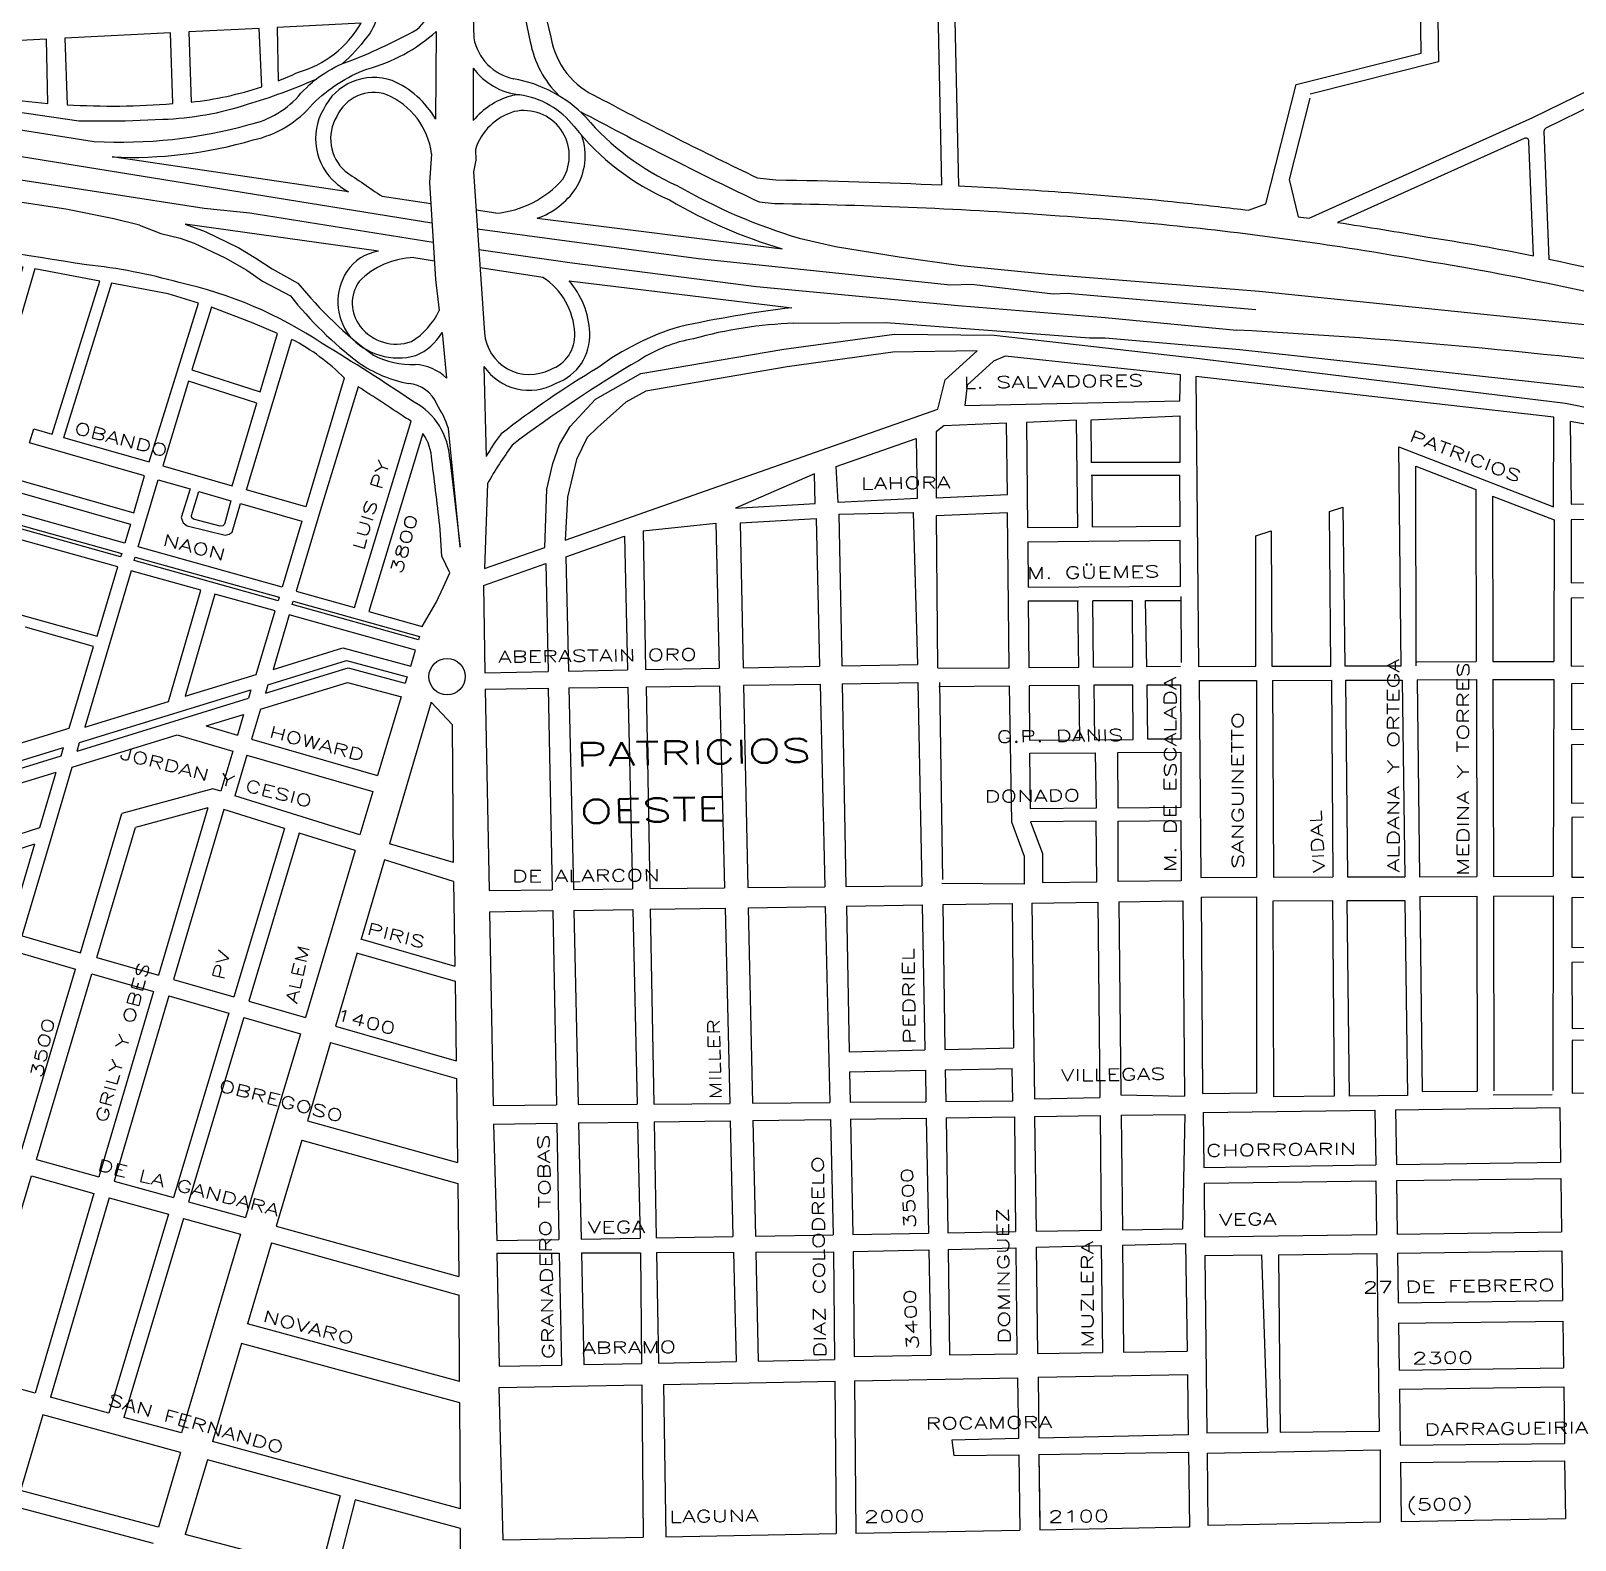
# Model space of a CAD drawing. Header units: millimetres. Extents: x 4375152 to 4409667, y 6523746 to 6549185.
# Drawn here: x 4390443 to 4391750, y 6529448 to 6530726 of the extents above; entities that cross this region are included whole.
import ezdxf

# ---------------------------------------------------------------- set-up
doc = ezdxf.new("R2010")
doc.units = ezdxf.units.MM
for name, color, linetype in [('LINEA CALLE', 252, 'Continuous'), ('NOMBRE BARRIO', 8, 'Continuous'), ('NOMBRE CALLE', 252, 'Continuous')]:
    doc.layers.add(name, color=color, linetype=linetype)
doc.styles.add('ROMANS', font='romans')
doc.styles.add('S1', font='ROMANS')

msp = doc.modelspace()

# ---------------------------------------------------------------- linework, layer by layer
at = {"layer": 'LINEA CALLE', "transparency": 33554687}
for p, q in [((4391633, 6530815.2), (4391634.5, 6530699.5)), ((4391634.5, 6530699.5), (4391526, 6530672.2)), ((4391514.5, 6530683.7), (4391514.5, 6530683.7)), ((4391615.3, 6530357.4), (4391666.3, 6530337.6)), ((4391666.3, 6530337.6), (4391666.6, 6530192)), ((4391680.3, 6530332.1), (4391680.7, 6530192)), ((4391680.3, 6530332.1), (4391732.4, 6530311.9)), ((4390961.1, 6530302.8), (4391022.6, 6530309.2)), ((4391022.6, 6530309.2), (4391025.6, 6530186.4)), ((4391043.2, 6530309.3), (4391107.7, 6530313.1)), ((4391043.2, 6530309.3), (4391045.8, 6530186.8)), ((4391107.7, 6530313.1), (4391110.6, 6530188.1)), ((4391126.8, 6530316.9), (4391189.9, 6530318.2)), ((4391126.8, 6530316.9), (4391129.3, 6530188.4)), ((4391189.9, 6530318.2), (4391193.5, 6530189.6)), ((4391732.4, 6530311.9), (4391732.1, 6530192.2)), ((4390895.7, 6530280.8), (4390945.5, 6530298.2)), ((4390945.5, 6530298.2), (4390948, 6530185)), ((4390961.1, 6530302.8), (4390963.3, 6530185.3)), ((4390825.9, 6530256.5), (4390878.8, 6530275.1)), ((4390878.8, 6530275.1), (4390880.7, 6530183.7)), ((4390895.7, 6530280.8), (4390897.9, 6530184)), ((4390825.9, 6530256.5), (4390827.2, 6530182.6)), ((4390825.9, 6530256.5), (4390827.2, 6530182.6)), ((4391416.5, 6530247.1), (4391416.6, 6530191.1)), ((4391416.5, 6530247.1), (4391416.6, 6530191.1)), ((4390495.8, 6530204.8), (4390438.1, 6530221)), ((4390475.2, 6530135.6), (4390495.8, 6530204.8)), ((4390643.4, 6530172.4), (4390710.1, 6530192.9)), ((4390710.1, 6530192.9), (4390761.3, 6530179.2)), ((4391616.2, 6530191.8), (4391666.6, 6530192)), ((4391680.7, 6530192), (4391732.1, 6530192.2)), ((4390641.3, 6530165.2), (4390711.3, 6530186.8)), ((4390711.3, 6530186.8), (4390759.7, 6530173.8)), ((4390761.3, 6530179.2), (4390759.7, 6530173.8)), ((4390827.2, 6530182.6), (4390880.7, 6530183.7)), ((4390897.9, 6530184), (4390948, 6530185)), ((4390963.3, 6530185.3), (4391025.6, 6530186.4)), ((4391045.8, 6530186.8), (4391110.6, 6530188.1)), ((4391129.3, 6530188.4), (4391193.5, 6530189.6)), ((4390484, 6530123.4), (4390629.1, 6530168)), ((4390629.1, 6530168), (4390627, 6530160.9)), ((4390637.2, 6530151.6), (4390711, 6530174.2)), ((4390643.4, 6530172.4), (4390641.3, 6530165.2)), ((4390711, 6530174.2), (4390756.6, 6530162.1)), ((4390827.5, 6530168.6), (4390880.9, 6530169.4)), ((4390827.5, 6530168.6), (4390830.7, 6529998.2)), ((4390880.9, 6530169.4), (4390884.2, 6529998.8)), ((4390898.3, 6530169.7), (4390948.3, 6530170.4)), ((4390898.3, 6530169.7), (4390902.1, 6529999)), ((4390948.3, 6530170.4), (4390952.1, 6529999.6)), ((4390963.6, 6530170.7), (4391025.9, 6530171.6)), ((4390963.6, 6530170.7), (4390966.7, 6529999.8)), ((4391025.9, 6530171.6), (4391030.1, 6530000.5)), ((4391046.1, 6530172), (4391111, 6530173)), ((4391046.1, 6530172), (4391049.8, 6530000.7)), ((4391111, 6530173), (4391115, 6530001.4)), ((4391129.6, 6530173.3), (4391193.8, 6530174.2)), ((4391129.6, 6530173.3), (4391132.9, 6530001.6)), ((4391193.8, 6530174.2), (4391197.1, 6530002.3)), ((4391212, 6530174.4), (4391214.6, 6530007.5)), ((4391431.9, 6530175.9), (4391480.5, 6530176)), ((4391432, 6530175.9), (4391433.4, 6530009.3)), ((4391480.5, 6530176), (4391480.5, 6530009.4)), ((4391494.1, 6530176.1), (4391543.9, 6530176.2)), ((4391494.1, 6530176.1), (4391494.9, 6530009.5)), ((4391543.9, 6530176.2), (4391545.2, 6530009.7)), ((4391555.8, 6530176.3), (4391603.7, 6530176.4)), ((4391555.8, 6530176.3), (4391557.6, 6530009.7)), ((4391603.7, 6530176.4), (4391606.2, 6530009.9)), ((4391616.4, 6530176.5), (4391666.7, 6530176.7)), ((4391616.4, 6530176.5), (4391618.5, 6530009.9)), ((4391666.7, 6530176.7), (4391667, 6530010.1)), ((4391680.7, 6530176.7), (4391732.1, 6530176.9)), ((4391680.7, 6530176.7), (4391732.1, 6530176.9)), ((4391680.7, 6530176.7), (4391681.1, 6530010.1)), ((4391732.1, 6530176.9), (4391731.7, 6530010.3)), ((4391732.1, 6530176.9), (4391731.7, 6530010.3)), ((4390481.9, 6530116.3), (4390627, 6530160.9)), ((4390756.2, 6530162.2), (4390736.3, 6530095.5)), ((4390781.6, 6530157.7), (4390746.3, 6530037.8)), ((4390591.3, 6530137.5), (4390622.9, 6530147.2)), ((4390622.9, 6530147.2), (4390617.7, 6530129.8)), ((4390637.2, 6530151.6), (4390629.7, 6530126.4)), ((4390414, 6530116.8), (4390475.2, 6530135.6)), ((4390477.8, 6530102.6), (4390566.7, 6530129.9)), ((4390566.7, 6530129.9), (4390613.7, 6530116.3)), ((4390591.3, 6530137.5), (4390617.7, 6530129.8)), ((4390629.7, 6530126.4), (4390736.3, 6530095.5)), ((4390800.6, 6530021.9), (4390799.9, 6530138.4)), ((4390241.6, 6530049), (4390470.4, 6530119.2)), ((4390468.3, 6530112.1), (4390470.4, 6530119.2)), ((4390481.9, 6530116.3), (4390484, 6530123.4)), ((4390613.7, 6530116.3), (4390603.6, 6530082.3)), ((4390625.7, 6530112.9), (4390615.5, 6530078.5)), ((4390625.7, 6530112.9), (4390732.3, 6530081.9)), ((4390239.6, 6530041.9), (4390468.3, 6530112.1)), ((4390459.9, 6530042.2), (4390477.8, 6530102.6)), ((4390234.4, 6530027.9), (4390464.2, 6530098.4)), ((4390450.3, 6530051.6), (4390464.2, 6530098.4)), ((4390596.8, 6530084.4), (4390519.8, 6530063.3)), ((4390603.6, 6530082.3), (4390596.8, 6530084.4)), ((4390721.4, 6530045.5), (4390615.5, 6530078.5)), ((4390732.3, 6530081.9), (4390721.4, 6530045.5)), ((4390484.7, 6529945.6), (4390519.8, 6530063.3)), ((4390592.5, 6530068.2), (4390531.3, 6530051.5)), ((4390592.5, 6530068.2), (4390550.8, 6529926.6)), ((4390606.1, 6530066.7), (4390563.6, 6529922.9)), ((4390657.4, 6530050.7), (4390606.1, 6530066.7)), ((4390292.3, 6530001), (4390450.3, 6530051.6)), ((4390498.6, 6529941.6), (4390531.3, 6530051.5)), ((4390657.4, 6530050.7), (4390614.6, 6529908.3)), ((4390312.8, 6529995.1), (4390446.2, 6530037.8)), ((4390424, 6529963.1), (4390446.2, 6530037.8)), ((4390435.4, 6529959.8), (4390459.9, 6530042.2)), ((4390670, 6530046.8), (4390627.3, 6529904.6)), ((4390717.4, 6530032), (4390670, 6530046.8)), ((4390800.6, 6530021.9), (4390746.3, 6530037.8)), ((4390717.4, 6530032), (4390675.2, 6529890.8)), ((4390742.3, 6530024.3), (4390722.4, 6529957.1)), ((4390800.7, 6530006), (4390742.3, 6530024.3)), ((4391433.4, 6530009.3), (4391480.5, 6530009.4)), ((4391494.9, 6530009.5), (4391545.2, 6530009.7)), ((4391557.6, 6530009.7), (4391606.2, 6530009.9)), ((4391618.5, 6530009.9), (4391667, 6530010.1)), ((4391681.1, 6530010.1), (4391731.7, 6530010.3)), ((4390800.7, 6530006), (4390801.8, 6529934.3)), ((4390830.7, 6529998.2), (4390884.2, 6529998.8)), ((4390902.1, 6529999), (4390952.1, 6529999.6)), ((4390966.7, 6529999.8), (4391030.1, 6530000.5)), ((4391049.8, 6530000.7), (4391115, 6530001.4)), ((4391132.9, 6530001.6), (4391197.1, 6530002.3)), ((4390902.5, 6529981.4), (4390952.4, 6529982.2)), ((4390952.4, 6529982.2), (4390956.1, 6529817.4)), ((4390967.1, 6529982.4), (4391030.5, 6529983.4)), ((4390967.1, 6529982.4), (4390970.1, 6529817.5)), ((4391030.5, 6529983.4), (4391034.5, 6529818.1)), ((4391050.2, 6529983.7), (4391115.4, 6529984.7)), ((4391050.2, 6529983.7), (4391053.8, 6529818.2)), ((4391115.4, 6529984.7), (4391119.3, 6529818.8)), ((4391133.3, 6529985), (4391197.4, 6529986)), ((4391133.3, 6529985), (4391135.7, 6529861.8)), ((4391197.4, 6529986), (4391199.8, 6529863.4)), ((4391214.9, 6529986.3), (4391273.5, 6529987.2)), ((4391214.9, 6529986.3), (4391216.7, 6529863.8)), ((4391273.5, 6529987.2), (4391274.8, 6529865.2)), ((4391290.3, 6529987.4), (4391346.1, 6529988.3)), ((4391290.3, 6529987.4), (4391292.4, 6529821.8)), ((4391346.1, 6529988.3), (4391347.8, 6529822.9)), ((4391363.9, 6529988.6), (4391418.2, 6529989.4)), ((4391363.9, 6529988.6), (4391365.7, 6529825.2)), ((4391418.2, 6529989.4), (4391419.5, 6529824.3)), ((4391433.5, 6529992.7), (4391480.5, 6529992.8)), ((4391433.5, 6529992.7), (4391434.9, 6529826.5)), ((4391480.5, 6529992.8), (4391480.5, 6529826.9)), ((4391618.7, 6529993.3), (4391667.1, 6529993.5)), ((4391618.7, 6529993.3), (4391620.8, 6529828.1)), ((4391667.1, 6529993.5), (4391667.4, 6529828.5)), ((4391681.1, 6529993.5), (4391731.6, 6529993.7)), ((4391681.1, 6529993.5), (4391681.5, 6529828.6)), ((4391731.6, 6529993.7), (4391731.3, 6529829)), ((4390831, 6529980.3), (4390884.6, 6529981.2)), ((4390831, 6529980.3), (4390834.2, 6529816.3)), ((4390884.6, 6529981.2), (4390887.7, 6529816.8)), ((4390902.5, 6529981.4), (4390906.1, 6529817)), ((4390435.4, 6529959.8), (4390484.7, 6529945.6)), ((4390721.9, 6529957.2), (4390801.8, 6529934.3)), ((4390430.6, 6529946.2), (4390480.5, 6529931.8)), ((4390719, 6529945.5), (4390700.7, 6529883.5)), ((4390718.5, 6529945.6), (4390801.9, 6529921.6)), ((4390433.6, 6529774.5), (4390480.5, 6529931.8)), ((4390498.6, 6529941.6), (4390550.8, 6529926.6)), ((4390447.5, 6529770.6), (4390494.4, 6529927.8)), ((4390494.4, 6529927.8), (4390546.7, 6529912.8)), ((4390563.6, 6529922.9), (4390614.6, 6529908.3)), ((4390801.9, 6529921.6), (4390802.9, 6529854.1)), ((4390546.7, 6529912.8), (4390500.4, 6529755.9)), ((4390559.5, 6529909.1), (4390513.3, 6529752.3)), ((4390559.5, 6529909.1), (4390610.4, 6529894.4)), ((4390627.3, 6529904.6), (4390675.2, 6529890.8)), ((4390610.4, 6529894.4), (4390563.6, 6529738.4)), ((4390623.1, 6529890.8), (4390576.3, 6529734.8)), ((4390623.1, 6529890.8), (4390671.1, 6529877)), ((4390700.7, 6529883.5), (4390802.9, 6529854.1)), ((4390671.1, 6529877), (4390624.6, 6529721.4)), ((4390696.6, 6529869.7), (4390677, 6529803.3)), ((4390696.6, 6529869.7), (4390803.2, 6529839)), ((4391216.7, 6529863.8), (4391274.8, 6529865.2)), ((4391135.7, 6529861.8), (4391199.8, 6529863.4)), ((4390803.2, 6529839), (4390804, 6529768.1)), ((4391136, 6529844.9), (4391200.1, 6529846.1)), ((4391136, 6529844.9), (4391136.5, 6529819)), ((4391200.1, 6529846.1), (4391200.6, 6529819.5)), ((4391217, 6529846.4), (4391273.7, 6529847.5)), ((4391217, 6529846.4), (4391217.4, 6529819.7)), ((4391274.2, 6529820.2), (4391273.7, 6529847.5)), ((4391365.7, 6529825.2), (4391419.5, 6529824.3)), ((4391434.9, 6529826.5), (4391480.5, 6529826.9)), ((4391620.8, 6529828.1), (4391667.4, 6529828.5)), ((4390834.2, 6529816.3), (4390887.7, 6529816.8)), ((4390906.1, 6529817), (4390956.1, 6529817.4)), ((4390970.1, 6529817.5), (4391034.5, 6529818.1)), ((4391053.8, 6529818.2), (4391119.3, 6529818.8)), ((4391136.5, 6529819), (4391200.6, 6529819.5)), ((4391217.4, 6529819.7), (4391274.2, 6529820.2)), ((4391292.4, 6529821.8), (4391347.8, 6529822.9)), ((4391435.4, 6529810.3), (4391580.8, 6529812.4)), ((4391580.8, 6529812.4), (4391581.4, 6529766)), ((4391598.3, 6529812.6), (4391737.4, 6529814.6)), ((4391598.3, 6529812.6), (4391599, 6529766.3)), ((4391737.4, 6529814.6), (4391738, 6529768.4)), ((4390677, 6529803.3), (4390804, 6529768.1)), ((4390834.6, 6529800.4), (4390888, 6529801.2)), ((4390834.6, 6529800.4), (4390837.2, 6529701.9)), ((4390888, 6529801.2), (4390889.9, 6529702.8)), ((4390906.5, 6529801.5), (4390956.4, 6529802.2)), ((4390906.5, 6529801.5), (4390908.6, 6529703.2)), ((4390956.4, 6529802.2), (4390958.6, 6529704)), ((4390970.4, 6529802.4), (4391034.9, 6529803.3)), ((4390970.4, 6529802.4), (4390972.2, 6529704.2)), ((4391034.9, 6529803.3), (4391037.2, 6529705.4)), ((4391054.1, 6529803.6), (4391119.7, 6529804.5)), ((4391054.1, 6529803.6), (4391056.2, 6529705.7)), ((4391119.7, 6529804.5), (4391122, 6529706.8)), ((4391136.8, 6529804.7), (4391200.9, 6529805.6)), ((4391136.8, 6529804.7), (4391138.7, 6529707.1)), ((4391200.9, 6529805.6), (4391202.7, 6529708.2)), ((4391217.6, 6529805.9), (4391275.5, 6529806.7)), ((4391217.6, 6529805.9), (4391219.1, 6529708.5)), ((4391275.5, 6529806.7), (4391276.5, 6529709.5)), ((4391292.6, 6529806.9), (4391348, 6529807.7)), ((4391292.6, 6529806.9), (4391293.9, 6529709.8)), ((4391348, 6529807.7), (4391349, 6529710.7)), ((4391365.9, 6529808), (4391419.7, 6529808.7)), ((4391365.9, 6529808), (4391366.9, 6529711)), ((4391419.7, 6529808.7), (4391417.8, 6529711.9)), ((4391435.4, 6529810.3), (4391435.9, 6529763.8)), ((4390672.1, 6529786.9), (4390650.6, 6529714.2)), ((4390672.1, 6529786.9), (4390804.2, 6529750.3)), ((4390447.5, 6529770.6), (4390500.4, 6529755.9)), ((4391435.9, 6529763.8), (4391581.4, 6529766)), ((4391599, 6529766.3), (4391738, 6529768.4)), ((4390392.8, 6529587.3), (4390443.3, 6529756.6)), ((4390443.3, 6529756.6), (4390496.2, 6529741.8)), ((4390513.3, 6529752.3), (4390563.6, 6529738.4)), ((4390804.2, 6529750.3), (4390805, 6529671.4)), ((4391436.1, 6529750.5), (4391581.6, 6529752.5)), ((4391436.1, 6529750.5), (4391436.6, 6529705.1)), ((4391581.6, 6529752.5), (4391582.2, 6529707)), ((4391599.1, 6529752.7), (4391738.2, 6529754.6)), ((4391599.1, 6529752.7), (4391599.7, 6529707.3)), ((4391738.2, 6529754.6), (4391738.8, 6529709.2)), ((4390496.2, 6529741.8), (4390446.3, 6529572.8)), ((4390509.1, 6529738.2), (4390459.3, 6529569.3)), ((4390509.1, 6529738.2), (4390559.4, 6529724.3)), ((4390576.3, 6529734.8), (4390624.6, 6529721.4)), ((4390559.4, 6529724.3), (4390508.8, 6529555.8)), ((4390572.1, 6529720.7), (4390521.5, 6529552.3)), ((4390572.1, 6529720.7), (4390620.4, 6529707.3)), ((4390620.4, 6529707.3), (4390570.2, 6529539.1)), ((4390650.6, 6529714.2), (4390805, 6529671.4)), ((4391138.7, 6529707.1), (4391202.7, 6529708.2)), ((4391219.1, 6529708.5), (4391276.5, 6529709.5)), ((4391293.9, 6529709.8), (4391349, 6529710.7)), ((4391366.9, 6529711), (4391417.8, 6529711.9)), ((4391599.7, 6529707.3), (4391738.8, 6529709.2)), ((4390646.4, 6529700.1), (4390626.2, 6529631.5)), ((4390646.4, 6529700.1), (4390805.3, 6529655.8)), ((4390837.2, 6529701.9), (4390889.9, 6529702.8)), ((4390908.6, 6529703.2), (4390958.6, 6529704)), ((4390972.2, 6529704.2), (4391037.2, 6529705.4)), ((4391056.2, 6529705.7), (4391122, 6529706.8)), ((4391139, 6529692.6), (4391203, 6529694.1)), ((4391203, 6529694.1), (4391204.7, 6529604.9)), ((4391219.3, 6529694.5), (4391276.6, 6529695.9)), ((4391219.3, 6529694.5), (4391220.6, 6529605.2)), ((4391276.6, 6529695.9), (4391277.6, 6529606)), ((4391294, 6529696.3), (4391349.1, 6529697.7)), ((4391294, 6529696.3), (4391295.2, 6529606.3)), ((4391349.1, 6529697.7), (4391350.1, 6529607.1)), ((4391367, 6529698.1), (4391420.5, 6529699.4)), ((4391367, 6529698.1), (4391368, 6529607.4)), ((4391420.5, 6529699.4), (4391421.8, 6529608.2)), ((4391436.6, 6529705.1), (4391582.2, 6529707)), ((4390837.4, 6529691.2), (4390890.2, 6529691.4)), ((4390837.4, 6529691.2), (4390839.4, 6529595.7)), ((4390890.2, 6529691.4), (4390892, 6529596.6)), ((4390908.9, 6529691.5), (4390958.8, 6529691.7)), ((4390908.9, 6529691.5), (4390911, 6529597)), ((4390958.8, 6529691.7), (4390959.8, 6529598)), ((4390972.5, 6529691.8), (4391037.6, 6529692.1)), ((4390972.5, 6529691.8), (4390974.2, 6529598.3)), ((4391037.6, 6529692.1), (4391039.8, 6529599.6)), ((4391056.5, 6529692.2), (4391122.3, 6529692.5)), ((4391056.5, 6529692.2), (4391058.5, 6529600)), ((4391122.3, 6529692.5), (4391123.2, 6529601.2)), ((4391139, 6529692.6), (4391139.8, 6529603.9)), ((4391436.8, 6529689.2), (4391484.6, 6529689.8)), ((4391436.8, 6529689.2), (4391438.4, 6529539.1)), ((4391484.6, 6529689.8), (4391489.9, 6529539.6)), ((4391499.1, 6529690), (4391582.4, 6529691.1)), ((4391499.1, 6529690), (4391500.5, 6529539.7)), ((4391582.4, 6529691.1), (4391584.4, 6529540.6)), ((4391599.9, 6529691.4), (4391739, 6529693.3)), ((4391599.9, 6529691.4), (4391600.5, 6529649.2)), ((4391739, 6529693.3), (4391739.6, 6529651.1)), ((4390805.8, 6529582.6), (4390805.3, 6529655.8)), ((4391600.5, 6529649.2), (4391739.6, 6529651.1)), ((4390805.8, 6529582.6), (4390626.2, 6529631.5)), ((4391600.7, 6529632), (4391739.8, 6529633.8)), ((4391600.7, 6529632), (4391601.3, 6529592.2)), ((4391739.8, 6529633.8), (4391740.3, 6529594.1)), ((4390621.2, 6529614.8), (4390596.7, 6529531.9)), ((4390805.9, 6529564.5), (4390621.2, 6529614.8)), ((4391139.8, 6529603.9), (4391204.7, 6529604.9)), ((4391220.6, 6529605.2), (4391277.6, 6529606)), ((4391295.2, 6529606.3), (4391350.1, 6529607.1)), ((4391368, 6529607.4), (4391421.8, 6529608.2)), ((4390839.4, 6529595.7), (4390892, 6529596.6)), ((4390911, 6529597), (4390959.8, 6529598)), ((4390974.2, 6529598.3), (4391039.8, 6529599.6)), ((4391058.5, 6529600), (4391123.2, 6529601.2)), ((4391601.3, 6529592.2), (4391740.3, 6529594.1)), ((4390446.3, 6529572.8), (4390392.8, 6529587.3)), ((4390839, 6529577.6), (4390960, 6529579.9)), ((4390839, 6529577.6), (4390842.5, 6529448.6)), ((4390960, 6529579.9), (4390961.3, 6529450.8)), ((4390978.4, 6529580.2), (4391123.4, 6529583)), ((4390978.4, 6529580.2), (4390980.4, 6529451.2)), ((4391123.4, 6529583), (4391124.7, 6529453.9)), ((4391140, 6529583.3), (4391278.2, 6529585.9)), ((4391140, 6529583.3), (4391141.2, 6529454.2)), ((4391278.2, 6529585.9), (4391279, 6529534.4)), ((4391295.5, 6529586.3), (4391422, 6529588.7)), ((4391295.5, 6529586.3), (4391296.1, 6529534.8)), ((4391295.5, 6529586.3), (4391296.1, 6529534.8)), ((4391422, 6529588.7), (4391422.7, 6529537.6)), ((4391422, 6529588.7), (4391422.7, 6529537.6)), ((4391422, 6529588.7), (4391422.7, 6529537.6)), ((4391601.5, 6529576.2), (4391740.6, 6529578.1)), ((4391740.6, 6529578.1), (4391741.2, 6529530.3)), ((4390508.8, 6529555.8), (4390459.3, 6529569.3)), ((4390806.4, 6529474.8), (4390805.9, 6529564.5)), ((4391601.5, 6529576.2), (4391602.1, 6529528.9)), ((4390452.8, 6529554.4), (4390433.9, 6529490.4)), ((4390569.5, 6529522.6), (4390452.8, 6529554.4)), ((4390570.2, 6529539.1), (4390521.5, 6529552.3)), ((4391422.7, 6529537.6), (4391296.1, 6529534.8)), ((4391422.7, 6529537.6), (4391422.6, 6529537.6)), ((4391422.7, 6529537.6), (4391422.6, 6529537.6)), ((4391438.4, 6529539.1), (4391489.9, 6529539.6)), ((4391500.5, 6529539.7), (4391584.4, 6529540.6)), ((4390806.4, 6529474.8), (4390596.7, 6529531.9)), ((4391279, 6529534.4), (4391222.6, 6529533.1)), ((4391222.6, 6529533.1), (4391224.1, 6529519.9)), ((4391438.6, 6529521.9), (4391585.5, 6529524.9)), ((4391585.4, 6529463.8), (4391585.5, 6529524.9)), ((4391602.1, 6529528.9), (4391741.2, 6529530.3)), ((4390569.5, 6529522.6), (4390550.8, 6529459.4)), ((4390592.2, 6529516.5), (4390573.5, 6529453.3)), ((4390704.6, 6529485.9), (4390592.2, 6529516.5)), ((4391224.1, 6529519.9), (4391279.2, 6529520.7)), ((4391279.2, 6529520.7), (4391280.1, 6529456.9)), ((4391296.3, 6529520.9), (4391422.9, 6529522.8)), ((4391296.3, 6529520.9), (4391297, 6529463.8)), ((4391296.3, 6529520.9), (4391297.1, 6529457.2)), ((4391422.6, 6529522.8), (4391422.9, 6529522.8)), ((4391422.6, 6529522.8), (4391422.9, 6529522.8)), ((4391422.9, 6529522.8), (4391423.8, 6529459.6)), ((4391422.9, 6529522.8), (4391423.8, 6529459.6)), ((4391422.9, 6529522.8), (4391423.8, 6529459.6)), ((4391438.6, 6529521.9), (4391439.3, 6529461.1)), ((4391602.2, 6529514), (4391741.4, 6529515.4)), ((4391602.3, 6529514), (4391603, 6529464.1)), ((4391741.4, 6529515.4), (4391742, 6529466.7)), ((4390550.8, 6529459.4), (4390433.9, 6529490.4)), ((4390704.6, 6529485.9), (4390688.3, 6529422.9)), ((4390546.7, 6529445.5), (4390429.8, 6529476.5)), ((4390717.3, 6529482.5), (4390701.1, 6529419.5)), ((4390806.4, 6529458.2), (4390717.3, 6529482.5)), ((4391297.1, 6529457.2), (4391422.6, 6529459.6)), ((4391422.6, 6529459.6), (4391423.8, 6529459.6)), ((4391422.6, 6529459.6), (4391423.8, 6529459.6)), ((4391439.3, 6529461.1), (4391585.4, 6529463.8)), ((4391603, 6529464.1), (4391742, 6529466.7)), ((4390688.3, 6529422.9), (4390573.5, 6529453.3)), ((4390806.8, 6529391.4), (4390806.4, 6529458.2)), ((4390842.5, 6529448.6), (4390961.3, 6529450.8)), ((4390980.4, 6529451.2), (4391124.7, 6529453.9)), ((4391141.2, 6529454.2), (4391280.1, 6529456.9))]:
    msp.add_line(p, q, dxfattribs=at)
for points in [[(4391073.5, 6530599.7, -0.014235), (4391073.5, 6530599.7, 0.10389), (4391073.5, 6530599.7, 0.268822), (4391073.5, 6530599.7, 0.14069), (4391073.5, 6530599.7, -0.008514), (4391214.2, 6530595.4), (4391209.5, 6530811.9), (4391208.4, 6530863.2), (4391194.8, 6531485.2)], [(4391208.7, 6531492.9), (4391223.5, 6530811.9), (4391228.2, 6530594.7, -0.005261), (4391315.1, 6530589.4, -0.009103), (4391422.1, 6530580, -0.004403), (4391473.7, 6530574), (4391488.5, 6530579.4), (4391514, 6530680.4), (4391619.8, 6530707), (4391618.6, 6530811.9)], [(4391525.6, 6530668.8), (4391508.1, 6530600), (4391515.8, 6530568.5, -0.00081), (4391525.2, 6530567.2), (4391714.4, 6530652.4), (4391775.1, 6530682.1, -0.073155), (4391790.7, 6530687.1), (4391894.4, 6530704.2, -0.029789), (4391870.6, 6530811.9, -0.012506), (4391864.5, 6530857.8, -0.049921), (4391863, 6531042.2), (4391853.6, 6531093.4)], [(4388468.4, 6530953.7), (4390496.5, 6530632.3), (4390496.5, 6530632.3), (4390496.5, 6530632.3, 0.083036), (4390627.7, 6530646.6, 0.169146), (4390671.4, 6530673, -0.130426), (4390715.4, 6530701.4, 0.034492), (4390769.5, 6530726.9, 0.060148), (4390785.1, 6530745.6), (4390783.6, 6530777.9)], [(4390854.6, 6530838.9), (4390883, 6530720.4, 0.253366), (4390923.2, 6530669.5)], [(4390844.7, 6530816.8), (4390865.6, 6530716.7, 0.153724), (4390889.7, 6530671.2, 0.153724)], [(4390684.1, 6530684.8, -0.031934), (4390625.9, 6530663.4, -0.069473), (4390554.5, 6530650.7, -11.410358), (4390554.5, 6530650.7), (4390522.5, 6530649.5), (4390483.5, 6530649.5), (4390417.8, 6530658.9), (4390364.7, 6530666.9), (4390317.8, 6530674.3), (4389899.3, 6530741.5), (4389866.8, 6530746.8), (4389606.6, 6530788.5)], [(4390749.7, 6530790.7), (4390735.7, 6530737.1, -0.111912), (4390727.1, 6530720.4, -0.055927), (4390706.6, 6530698.1)], [(4392203.4, 6530567.8), (4392201.9, 6530738.2, 0.459699), (4392198.4, 6530741.2), (4391792.8, 6530674.3, 0.073155), (4391780.8, 6530670.5), (4391725.5, 6530643.4, 0.296897), (4391723.9, 6530640.6), (4391728.1, 6530532.7, -0.023889), (4391880.7, 6530492.5, 0.047013), (4392014, 6530456.4, 0.05446), (4392039, 6530453.4, 0.049774)], [(4390636, 6530727.9), (4390576.5, 6530724.9), (4390578.5, 6530665.5, 0.053244), (4390638.2, 6530678.5), (4390636, 6530727.9)], [(4390511.6, 6530619.1, 0.082318), (4390630.9, 6530633.5, 0.166915), (4390681.6, 6530664.1, -0.107105), (4390727.2, 6530693.5, 0.11872), (4390786, 6530725.4, 0.131896), (4390786, 6530725.4, 0.06388)], [(4390785.5, 6530651, 0.166219), (4390748.7, 6530683.7, 0.383828), (4390690.4, 6530659.4, 0.362005), (4390701.2, 6530596.9, 0.046755), (4390711.7, 6530589.7, 0.005331)], [(4390782.1, 6530621.8, 0.264732), (4390744.1, 6530671.8, 0.385104), (4390701.8, 6530653.5, 0.361542), (4390709, 6530607, 0.005237), (4390740.3, 6530585.8)], [(4390856.4, 6530671.8, 0.037205), (4390848.8, 6530670.6, 0.153786), (4390817.4, 6530649.9)], [(4390923.2, 6530669.5, 0.011434), (4391057.7, 6530601.5, 0.020485), (4391057.7, 6530601.5), (4391073.5, 6530599.7)], [(4390836.4, 6530571.5, 0.194389), (4390893.2, 6530600.3, 0.657291), (4390852.1, 6530657.5, 0.24985), (4390819.1, 6530625.3)], [(4390908.3, 6530657.2, 0.025911), (4390916.3, 6530653.3)], [(4390912.5, 6530653, 0.112815), (4390989.7, 6530595, 0.058116), (4391093.4, 6530550.4)], [(4390916.3, 6530653.3, 0.012411), (4391059.4, 6530581.1, 0.009848), (4391059.4, 6530581.1), (4391072.5, 6530579.7)], [(4390871.4, 6530567.2, 0.161094), (4390904.1, 6530592.3, 0.227986), (4390909.3, 6530637, 0.227986)], [(4390902.8, 6530644.8, 0.122253), (4390983.5, 6530582.7, 0.060307), (4391079, 6530541.4, 0.057768)], [(4391715, 6530535.4), (4391711.2, 6530632.2, 0.531806), (4391707, 6530634.8), (4391549.1, 6530563.7)], [(4390797.4, 6530363.3, 0.262875), (4390767.3, 6530411.6, 0.012315), (4390689.5, 6530461.2, 0.093003), (4390568.2, 6530512.8, 0.043756), (4390489.9, 6530527.8, 0.00258), (4390178, 6530576.1)], [(4391549.1, 6530563.7, -0.006557), (4391625.5, 6530551.2, -0.013741), (4391715, 6530535.4, -0.013741)], [(4390737.1, 6530539.3, 0.21186), (4390710.3, 6530522.3, 0.315847), (4390712.4, 6530467.9, 0.29077), (4390768.7, 6530451.1, 0.163309), (4390790.9, 6530470.4, 0.152594)], [(4390767.1, 6530534, 0.18869), (4390720.7, 6530513.8, 0.329624), (4390721.7, 6530475.7, 0.324501), (4390765, 6530462.9, 0.147536), (4390788.5, 6530489.2)], [(4390826.3, 6530441.9, 0.387576), (4390887.6, 6530427.6, 0.332657), (4390915.9, 6530470.6, 0.167971), (4390898.6, 6530514.3, 0.242275)], [(4390826.8, 6530470.2, 0.538024), (4390882.6, 6530439.3, 0.340244), (4390903.2, 6530470, 0.242834), (4390876.3, 6530517.1)], [(4391087.1, 6530491.5, 0.024342), (4390991.9, 6530475.4, 0.086445), (4390922.8, 6530440.7, 0.027727), (4390841, 6530384.8, 0.042074), (4390828.4, 6530365.7)], [(4391088.7, 6530478.3, 0.059067), (4391003.9, 6530465.3, 0.100801), (4390958, 6530447.2, 0.029038), (4390850.4, 6530375.3, 0.029695), (4390829.4, 6530342.7, 0.038819)], [(4390764.7, 6530395.4, 0.036098), (4390759.5, 6530398.6, 0.00639), (4390719.8, 6530424.6, 0.00639)], [(4390792.1, 6530255.4), (4390797.6, 6530267.1), (4390790.6, 6530281.3), (4390789.4, 6530303.5, 0.002707), (4390782.3, 6530362.5, 0.142636), (4390774.7, 6530385.1, 0.142636)]]:
    msp.add_lwpolyline(points, format="xyb", dxfattribs=at)
for points in [[(4390815.8, 6530782.1), (4390815.8, 6530782.1), (4390817.8, 6530719.9)], [(4390786, 6530725.4), (4390785.5, 6530651)], [(4390817.3, 6530694.2), (4390817.4, 6530649.9)], [(4390396.3, 6530625.7), (4390782.4, 6530563.3)], [(4390819.1, 6530625.3), (4390819.5, 6530616.5), (4390817.5, 6530606.5), (4390826.8, 6530470.2)], [(4390783.5, 6530546.6), (4390628.3, 6530571.5), (4390589.4, 6530575.6), (4390515.1, 6530587.2), (4390344.1, 6530613.4)], [(4390711.7, 6530589.7), (4390511.6, 6530619.1)], [(4390782.1, 6530621.8), (4390780.4, 6530597.6), (4390785.4, 6530515.3), (4390788.5, 6530489.2)], [(4390534.7, 6530561.3), (4390512.9, 6530566.8), (4390472.3, 6530575), (4390424.1, 6530582.4), (4390418.3, 6530585.6), (4390340.4, 6530597.1)], [(4390740.3, 6530585.8), (4390781.4, 6530579.7)], [(4390836.4, 6530571.5), (4390819.7, 6530574)], [(4390534.7, 6530561.3), (4390552.7, 6530554.2), (4390569.1, 6530550.4), (4390581.1, 6530546.2), (4390607.2, 6530533.8), (4390625.5, 6530523.4), (4390639, 6530513.9), (4390662.5, 6530501.6)], [(4390737.1, 6530539.3), (4390573.4, 6530562.3), (4390590.3, 6530555.9), (4390618.9, 6530542.1), (4390633.3, 6530533.5), (4390647.2, 6530524.5), (4390668.9, 6530512.3)], [(4391479.9, 6530489.7), (4391320.1, 6530503.6), (4391308.3, 6530503.1), (4391239.2, 6530511.3), (4391221.5, 6530510.5), (4391008, 6530533), (4390820.8, 6530558)], [(4390871.4, 6530567.2), (4391079, 6530541.4)], [(4391093.4, 6530550.4), (4391124.1, 6530543.3), (4391177.9, 6530534.6), (4391230.1, 6530527.3), (4391304, 6530520), (4391482.8, 6530505.5)], [(4390767.1, 6530534), (4390784.4, 6530531.3)], [(4390822, 6530540.9), (4390901.1, 6530529.4), (4391057.1, 6530509.5), (4391228, 6530493.5), (4391352.3, 6530483.1)], [(4390876.3, 6530517.1), (4390823.1, 6530525.2)], [(4390898.6, 6530514.3), (4391087.1, 6530491.5)], [(4391482.8, 6530505.5), (4391874.3, 6530465.4)], [(4391088.7, 6530478.3), (4391167, 6530479), (4391339, 6530465.9), (4391352.4, 6530466), (4391466.4, 6530456.1)], [(4391352.3, 6530483.1), (4391463.6, 6530472.6)], [(4390790.9, 6530470.4), (4390794.8, 6530431.9)], [(4391466.4, 6530456.1), (4391792.7, 6530420.2)], [(4390826.3, 6530441.9), (4390828.4, 6530365.7)], [(4390806.2, 6530288.9), (4390796.4, 6530389.4)], [(4390797.4, 6530363.3), (4390806.2, 6530288.9)], [(4390829.4, 6530342.7), (4390826.8, 6530270.7)]]:
    msp.add_lwpolyline(points, dxfattribs=at)
for points in [[(4390651.2, 6530728.7), (4390652.1, 6530683.5, 0.015636), (4390668.6, 6530690.6, 0.195161), (4390722.3, 6530732.3)], [(4390456, 6530718.8), (4390373.1, 6530714.6), (4390372.3, 6530677.3), (4390372.3, 6530677.3, 0.033373), (4390457.1, 6530664.4)], [(4390471.6, 6530719.6), (4390473.4, 6530663.3, 0.034893), (4390563, 6530664.3), (4390561.1, 6530724.1)]]:
    msp.add_lwpolyline(points, format="xyb", close=True, dxfattribs=at)
at = {"layer": 'LINEA CALLE', "transparency": 33554687, "flags": 128}
for points in [[(4391072.5, 6530579.7, -0.014665), (4391313.7, 6530569.4, -0.009105), (4391420, 6530560.1, -0.017435), (4391622.3, 6530531.5, -0.026672), (4391875.7, 6530476.6, 0.009847), (4392011.9, 6530440.4, 0.098955), (4392050.1, 6530434.3, 0.057544)], [(4392835.3, 6529039.5, -0.002081), (4392830.5, 6529100.7, -0.000026), (4392799.9, 6529413.2, -0.000003), (4392796, 6529453, 0.032358), (4392780.2, 6529631.3, 0.001668), (4392739.6, 6529808.8, 0.018814), (4392686.6, 6529957.9, 0.082752), (4392598.7, 6530119.8, 0.10843), (4392425.5, 6530269.8, 0.035042), (4392251.6, 6530334.9, 0.012593), (4392140.5, 6530369.6, 0.010503), (4392012.5, 6530403.9, 0.053046), (4391879, 6530433.5, 0.019948), (4391463.6, 6530472.6), (4391463.6, 6530472.6), (4391463.6, 6530472.6), (4391463.6, 6530472.6), (4391463.6, 6530472.6), (4391463.6, 6530472.6), (4391463.6, 6530472.6)]]:
    msp.add_lwpolyline(points, format="xyb", dxfattribs=at)
at = {"layer": 'LINEA CALLE', "linetype": 'ByBlock', "transparency": 33554687}
for points in [[(4390342.6, 6530399.7), (4390371.7, 6530501.1), (4390381.7, 6530536.1), (4390436.1, 6530526.1), (4390389.7, 6530368), (4390389.7, 6530356.9), (4390398.2, 6530345), (4390527, 6530308.3), (4390522.3, 6530292.2), (4390327.3, 6530346.7), (4390342.6, 6530399.7)], [(4390470.5, 6530381.7), (4390542.8, 6530361), (4390584.7, 6530495.5), (4390558.9, 6530503.3), (4390511.1, 6530512.3), (4390470.4, 6530381.5)], [(4390708.1, 6530432), (4390675.7, 6530322.9), (4390625.3, 6530337.3), (4390663.8, 6530464.7)], [(4390719.8, 6530424.6), (4390687.6, 6530319.5), (4390667.5, 6530251.7), (4390716.9, 6530237.9), (4390764.7, 6530395.4)], [(4391340.9, 6530360.6), (4391340.6, 6530396.7), (4391415.5, 6530399.9), (4391415.7, 6530360.4), (4391340.6, 6530360.6)], [(4391980.7, 6530327.4), (4391950.6, 6530342.4), (4391891.3, 6530364.8), (4391813.5, 6530383.5), (4391746.2, 6530395.2)], [(4391746.2, 6530395.2), (4391746.8, 6530325.2)], [(4390774.7, 6530385.1), (4390728.9, 6530234.5), (4390774.2, 6530221.8), (4390785.9, 6530242), (4390792.1, 6530255.4)], [(4391341, 6530349.6), (4391341.3, 6530306), (4391415.8, 6530306.5), (4391415.7, 6530349.6), (4391340.6, 6530349.6)], [(4391615.7, 6530188.5), (4391615.3, 6530357.4)], [(4391746.8, 6530325.2), (4391980.7, 6530327.4)], [(4391211.3, 6530186.4), (4391271, 6530186.8), (4391269.7, 6530318), (4391209.4, 6530315.3), (4391210.5, 6530186.4)], [(4391416, 6530255.8), (4391415.9, 6530294.5), (4391286.8, 6530293.1), (4391287.1, 6530255), (4391416, 6530255.8)], [(4390527.7, 6530268.9), (4390488.4, 6530136.5), (4390559.3, 6530158.2), (4390586.6, 6530252.4), (4390527.7, 6530268.9)], [(4391329.7, 6530243.2), (4391287.3, 6530243), (4391287.8, 6530186.9), (4391330.1, 6530187.2), (4391329.2, 6530243.2)], [(4391342.5, 6530187.3), (4391375.8, 6530187.5), (4391375.6, 6530243.5), (4391341.8, 6530243.3)], [(4391342.5, 6530187.3), (4391341.8, 6530243.3)], [(4391416.1, 6530187.7), (4391387.5, 6530187.5), (4391386.6, 6530243.6), (4391416, 6530243.8)], [(4391211.6, 6530171), (4391271.2, 6530171.4), (4391273, 6530056.4), (4391283.9, 6530027.3), (4391283.9, 6530003.6), (4391214.1, 6530004.2)], [(4391288.4, 6530125.5), (4391331, 6530125.8), (4391330.3, 6530171.8), (4391288, 6530171.6), (4391288.4, 6530125.5)], [(4390799.9, 6530138.4), (4390781.6, 6530157.7)]]:
    msp.add_lwpolyline(points, dxfattribs=at)
for points in [[(4390460.8, 6530384.5), (4390501.2, 6530514.1), (4390446, 6530524.3), (4390414, 6530415.3), (4390399.7, 6530366.6), (4390399.7, 6530360.1), (4390404.3, 6530353.7), (4390529.9, 6530317.9), (4390539.1, 6530349.1), (4390441.6, 6530377.1), (4390445.2, 6530389)], [(4390595.6, 6530492), (4390579.2, 6530438.9), (4390636.9, 6530420.2), (4390651.7, 6530469.8), (4390631.1, 6530478.5)], [(4391210.7, 6530405.7), (4391216.8, 6530430.4), (4391243.9, 6530454.9), (4391172.7, 6530453.9), (4391083.2, 6530441.4), (4390963.4, 6530420.8), (4390963.4, 6530420.8), (4390963.4, 6530420.8), (4390963.4, 6530420.8), (4390946.5, 6530411.6), (4390933.2, 6530399.8), (4390922.5, 6530390), (4390913.7, 6530381.8), (4390904.8, 6530363.1), (4390897.2, 6530331.3), (4390895.1, 6530294.7)], [(4391257.7, 6530446.2), (4391235.5, 6530426), (4391233.4, 6530408.7), (4391415.5, 6530412.8), (4391416, 6530434.6), (4391267.6, 6530450.4)], [(4390634, 6530410.7), (4390576.3, 6530429.4), (4390554.6, 6530357.6), (4390613.1, 6530340.8)], [(4391603, 6530188.4), (4391601.1, 6530373.9), (4391732, 6530323), (4391732.2, 6530398.8), (4391429, 6530433.3), (4391430.6, 6530282), (4391431.4, 6530187.8), (4391480, 6530188), (4391480, 6530298.3), (4391493, 6530302.6), (4391493.5, 6530188), (4391543.4, 6530188.2), (4391542.3, 6530319), (4391553.7, 6530322.8), (4391555.2, 6530188.3)], [(4391269.6, 6530333.5), (4391268.8, 6530393.7), (4391215.9, 6530391.4), (4391209.4, 6530386.5), (4391209.4, 6530330.6)], [(4391328.2, 6530396.2), (4391285.7, 6530394.4), (4391286.6, 6530305.6), (4391329.1, 6530305.9)], [(4391193.1, 6530329.9), (4391126.3, 6530326.7), (4391124.6, 6530357.2), (4391192.4, 6530380.8)], [(4391106.3, 6530350.8), (4391039.3, 6530321.8), (4391106.8, 6530325.8)], [(4390324.9, 6530338), (4390519.7, 6530283.6), (4390518.8, 6530280.7), (4390518.8, 6530280.7), (4390324.1, 6530335.1)], [(4390655.5, 6530255), (4390533.7, 6530289), (4390550.6, 6530345.8), (4390577.6, 6530338.1), (4390570, 6530314), (4390571.6, 6530309.4), (4390575.2, 6530307), (4390607.4, 6530299), (4390610.6, 6530299.9), (4390613.1, 6530301.4), (4390620.3, 6530325.8), (4390672.1, 6530310.9)], [(4390612.2, 6530328.1), (4390606.8, 6530308.3), (4390605.4, 6530306.9), (4390603, 6530306.7), (4390580.5, 6530312.5), (4390579, 6530313.7), (4390578.8, 6530315.7), (4390585.1, 6530335.9)], [(4390304.8, 6530267.8), (4390498.9, 6530213.4), (4390516.3, 6530272.1), (4390321.7, 6530326.5)], [(4391884.8, 6530261.3), (4391884.8, 6530314), (4391746.9, 6530312.1), (4391747, 6530258.7)], [(4390530.3, 6530277.5), (4390531.1, 6530280.4), (4390652.9, 6530246.4), (4390652.1, 6530243.5)], [(4390649.5, 6530234.9), (4390598.6, 6530249.1), (4390573.5, 6530162.6), (4390633.5, 6530181)], [(4391884.8, 6530190.7), (4391884.8, 6530248.2), (4391747, 6530245.6), (4391747, 6530188.1)], [(4390768.5, 6530201.6), (4390661.5, 6530231.5), (4390647.8, 6530185.4), (4390706.8, 6530203.5), (4390764.5, 6530188.1)], [(4390664.9, 6530243), (4390771.7, 6530213.2), (4390770.9, 6530210.3), (4390664.1, 6530240.2)], [(4391343.2, 6530125.9), (4391376, 6530126.1), (4391375.8, 6530172.1), (4391342.7, 6530171.9)], [(4391416.2, 6530172.4), (4391416.3, 6530126.4), (4391388.6, 6530126.2), (4391387.8, 6530172.2)], [(4391884.8, 6530136.7), (4391884.8, 6530176.1), (4391747.1, 6530173.1), (4391747.2, 6530134.5)], [(4391288.5, 6530114.5), (4391344, 6530114.9), (4391344.6, 6530067.9), (4391289, 6530067.4)], [(4391416.4, 6530068.4), (4391363.3, 6530068), (4391363.2, 6530115), (4391416.3, 6530115.4)], [(4391884.8, 6530074.9), (4391884.8, 6530123.6), (4391747.2, 6530121.4), (4391747.3, 6530072.2)], [(4391884.8, 6530009.5), (4391884.8, 6530061), (4391747.4, 6530060), (4391747.5, 6530009.5)], [(4391289.1, 6530056.4), (4391299.4, 6530029.7), (4391299.4, 6530005), (4391345.4, 6530005.6), (4391344.7, 6530056.9)], [(4391363.3, 6530057), (4391416.5, 6530057.4), (4391416.6, 6530006.4), (4391363.4, 6530005.8)], [(4391546.2, 6529824.1), (4391495.2, 6529823.7), (4391494.5, 6529989.5), (4391544.9, 6529989.7)], [(4391559.1, 6529824.2), (4391557.3, 6529989.7), (4391606, 6529989.9), (4391608.4, 6529824.6)], [(4391884.8, 6529952.9), (4391884.8, 6529993.7), (4391747.5, 6529992), (4391747.6, 6529949.9)], [(4391889.7, 6529885.3), (4391884.4, 6529939.6), (4391747.6, 6529937.3), (4391747.7, 6529881.5)], [(4391892.2, 6529828.1), (4391890.2, 6529873.6), (4391747.7, 6529871.2), (4391747.8, 6529826.6)]]:
    msp.add_lwpolyline(points, close=True, dxfattribs=at)
at = {"layer": 'LINEA CALLE', "transparency": 33554687, "flags": 128}
msp.add_lwpolyline([(4390826.8, 6530270.7), (4390878, 6530288.7), (4390879.5, 6530337.9), (4390884.7, 6530359.6), (4390890.4, 6530375.7), (4390899.4, 6530390.9), (4390920.7, 6530414), (4390959.3, 6530435.8), (4391080.3, 6530456.5), (4391174.1, 6530469), (4391258.3, 6530468.2), (4391422.1, 6530449.8), (4391425.1, 6530449.5), (4391742.2, 6530410.8), (4391816.1, 6530395.8)], dxfattribs=at)
at = {"layer": 'LINEA CALLE', "linetype": 'ByBlock', "transparency": 33554687}
msp.add_circle((4390795.2, 6530179.3), 15.4, dxfattribs=at)
at = {"layer": 'LINEA CALLE', "transparency": 33554687}
for centre, radius, start, end in [((4390860.2, 6530727.6), 43.1, 190.3047, 258.4388), ((4390862.8, 6530728.2), 56.8, 216.7931, 263.5366), ((4390832.4, 6530575.5), 111.4, 44.0638, 80.1346), ((4390846.6, 6530601.4), 71, 37.6745, 82.0281), ((4390940.9, 6530733.6), 350.7, 219.1406, 233.6002), ((4390920.3, 6530707.3), 329.8, 218.5865, 232.6303), ((4390580.5, 6530305.4), 179.8, 44.7501, 62.3764), ((4390782.7, 6530533.9), 108.5, 234.8367, 259.2383), ((4390765.2, 6530514), 70.5, 242.6396, 272.4152), ((4390765.7, 6530401.7), 41.9, 46.1896, 86.6901), ((4390760.7, 6530399.5), 27.8, 21.8127, 86.5267), ((4390705.9, 6530358.4), 95.6, 18.9129, 32.5271)]:
    msp.add_arc(centre, radius, start, end, dxfattribs=at)
at = {"layer": 'NOMBRE CALLE', "linetype": 'ByBlock', "transparency": 33554687}
msp.add_lwpolyline([(4391681, 6529825.3), (4391730.8, 6529825.7)], dxfattribs=at)

# ---------------------------------------------------------------- texts
at = {"layer": 'NOMBRE BARRIO', "linetype": 'Continuous', "transparency": 33554687, "style": 'S1', "width": 1.5}
for s, p in [('PATRICIOS', (4390904.6, 6530103)), ('OESTE', (4390907.6, 6530055))]:
    msp.add_text(s, height=20, rotation=1.1637, dxfattribs=at).set_placement(p)
at = {"layer": 'NOMBRE CALLE', "transparency": 33554687, "style": 'ROMANS', "width": 1.5}
for s, rotation, p in [('L. SALVADORES', 0.7541, (4391232.4, 6530423)), ('PATRICIOS', 339.0547, (4391609, 6530379)), ('LAHORA', 0.7541, (4391145.5, 6530337.7)), ('M. GÜEMES', 0.7541, (4391286, 6530261.8)), ('ABERASTAIN ORO', 0.7541, (4390838.3, 6530190.9)), ('ALDANA Y ORTEGA', 90, (4391601.4, 6530013.7)), ('M. DE ESCALADA', 90, (4391412.4, 6530013.7)), ('MEDINA Y TORRES', 90, (4391660.4, 6530010.7)), ('SANGUINETTO', 90, (4391469.6, 6530016.7)), ('G.P. DANIS', 0.7541, (4391260.4, 6530123.4)), ('DONADO', 0.7541, (4391250.3, 6530072.8)), ('VIDAL', 93.2204, (4391538.4, 6530013.7)), ('DE ALARCON', 0.4512, (4390850.1, 6530005.3)), ('PV', 77.4527, (4390606.1, 6529921.9)), ('ALEM', 77.4527, (4390668.1, 6529902)), ('PEDRIEL', 90.7569, (4391191.7, 6529868.5)), ('GRILY Y OBES', 74.7288, (4390506.8, 6529801)), ('3500', 77.4527, (4390452, 6529838.8)), ('MILLER', 91.7046, (4391027.7, 6529821.6)), ('VILLEGAS', 0.7541, (4391314.8, 6529836.9)), ('GRANADERO TOBAS', 91.3101, (4390885.9, 6529601.7)), ('CHORROARIN', 0.7541, (4391437.7, 6529773.1)), ('DIAZ COLODRELO', 90.6588, (4391115.9, 6529603)), ('3500', 93.2204, (4391192.2, 6529712.3)), ('DOMINGUEZ', 90.6954, (4391272, 6529614.8)), ('VEGA', 0.7541, (4391448.6, 6529714.7)), ('VEGA', 0.7541, (4390914.1, 6529708)), ('MUZLERA', 90.2089, (4391342.5, 6529611.3)), ('27 DE FEBRERO', 0.7541, (4391570.6, 6529657.3)), ('3400', 93.2204, (4391194.5, 6529609.7)), ('ABRAMO', 0.7541, (4390909.5, 6529606)), ('2300', 0.7541, (4391612.4, 6529597.4)), ('ROCAMORA', 0.7541, (4391200.2, 6529542)), ('DARRAGUEIRIA', 0.7541, (4391622.6, 6529536.9)), ('(500)', 0.7541, (4391607.3, 6529473.3)), ('LAGUNA', 0.7541, (4390983.2, 6529463.3)), ('2000', 0.7541, (4391148.2, 6529463.3)), ('2100', 0.7541, (4391304.2, 6529463.3))]:
    msp.add_text(s, height=10, rotation=rotation, dxfattribs=at).set_placement(p)
at = {"layer": 'NOMBRE CALLE', "linetype": 'Continuous', "transparency": 33554687, "style": 'S1', "width": 1.5}
for s, rotation, p in [('OBANDO', 345.6355, (4390478.6, 6530385.3)), ('LUIS PY', 73.563, (4390724.4, 6530285.6)), ('3800', 74.0866, (4390756.6, 6530265.3)), ('NAON', 345.6355, (4390553.6, 6530290.6)), ('HOWARD', 345.6355, (4390643.7, 6530128)), ('JORDAN Y CESIO', 345.6355, (4390517.4, 6530109.8)), ('PIRIS', 345.6355, (4390726.5, 6529961.5)), ('1400', 345.6355, (4390700.2, 6529888.7)), ('OBREGOSO', 345.6355, (4390601, 6529828.8)), ('DE LA GANDARA', 345.6355, (4390498.3, 6529761.6)), ('NOVARO', 345.6355, (4390638.3, 6529633.4)), ('SAN FERNANDO', 344.3686, (4390507.2, 6529562.8))]:
    msp.add_text(s, height=10, rotation=rotation, dxfattribs=at).set_placement(p)

doc.saveas('drawing.dxf')
